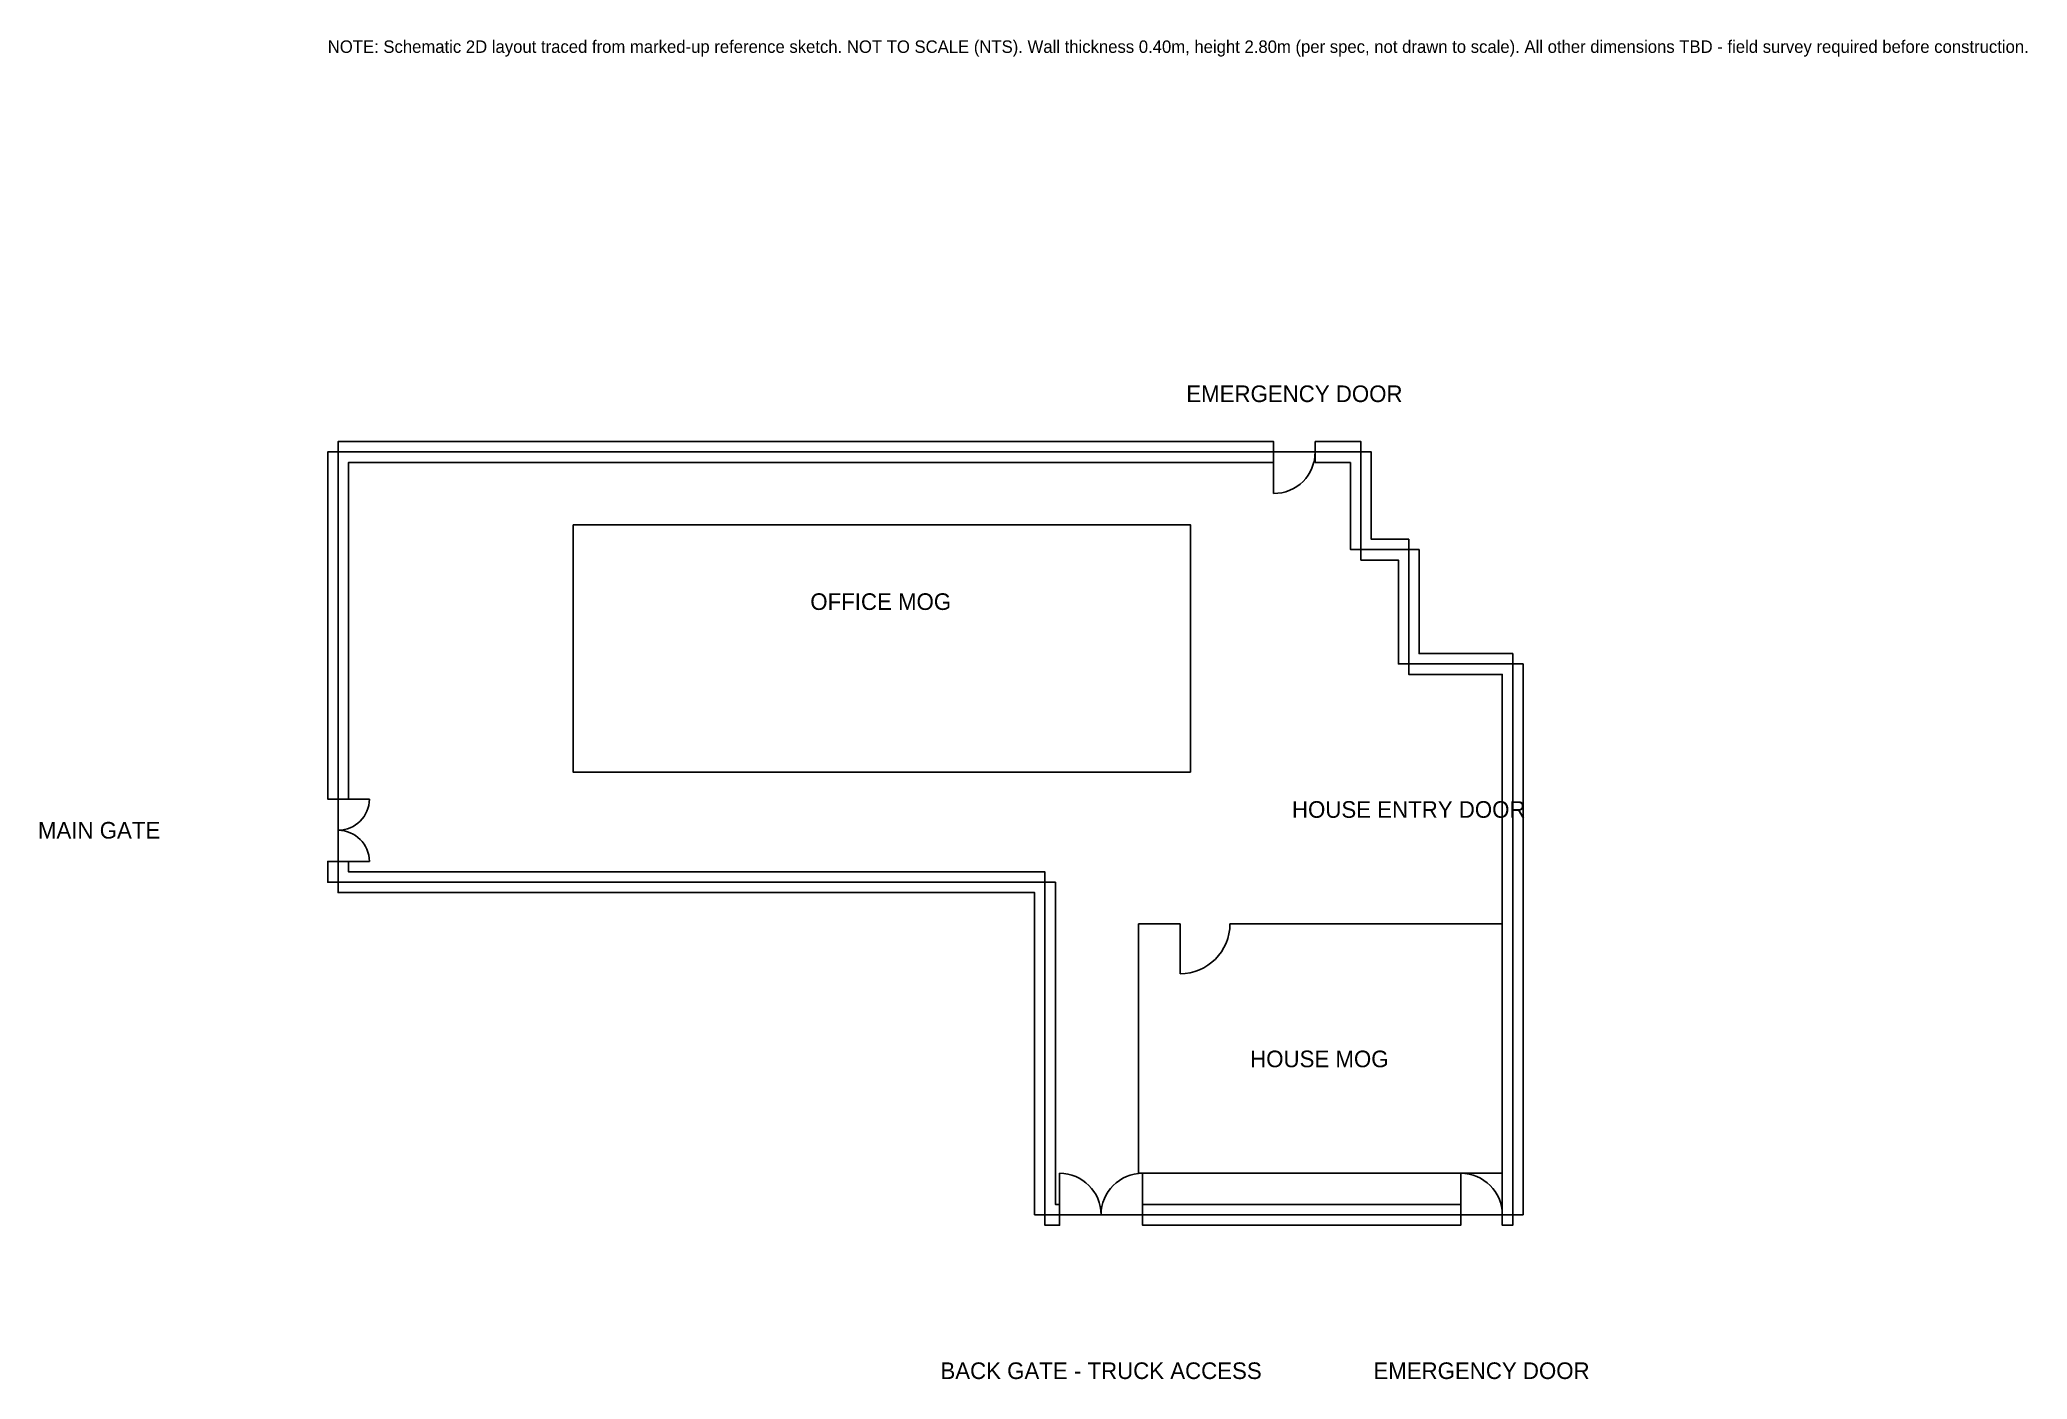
# Model space of a CAD drawing. Extents: x 301 to 1258, y -614 to 30.
import ezdxf
from ezdxf.enums import TextEntityAlignment as Align

# ---------------------------------------------------------------- set-up
doc = ezdxf.new("R2010")
doc.units = 0
for name, color, linetype in [('BUILDING_HOUSE_MOG', 2, 'Continuous'), ('BUILDING_OFFICE_MOG', 2, 'Continuous'), ('DOORS_GATES', 7, 'Continuous'), ('TEXT', 7, 'Continuous'), ('WALL', 1, 'Continuous'), ('WALL_CENTERLINE', 1, 'Continuous')]:
    doc.layers.add(name, color=color, linetype=linetype)

msp = doc.modelspace()

# ---------------------------------------------------------------- linework, layer by layer
at = {"layer": 'BUILDING_HOUSE_MOG'}
for p, q in [((830, -515), (830, -395)), ((830, -395), (850, -395)), ((874, -395), (1005, -395)), ((1005, -395), (1005, -515)), ((1005, -515), (830, -515))]:
    msp.add_line(p, q, dxfattribs=at)
at = {"layer": 'BUILDING_OFFICE_MOG'}
msp.add_lwpolyline([(558, -203), (855, -203), (855, -322), (558, -322)], close=True, dxfattribs=at)
at = {"layer": 'DOORS_GATES'}
for p, q in [((895, -168), (895, -188)), ((445, -335), (460, -335)), ((445, -365), (460, -365)), ((850, -395), (850, -419)), ((792, -535), (792, -515)), ((832, -535), (832, -515)), ((985, -535), (985, -515))]:
    msp.add_line(p, q, dxfattribs=at)
for centre, radius, start, end in [((895, -168), 20, -90, 0), ((445, -335), 15, -90, 0), ((445, -365), 15, 0, 90), ((850, -395), 24, -90, 0), ((792, -535), 20, 0, 90), ((832, -535), 20, 90, 180), ((985, -535), 20, 0, 90)]:
    msp.add_arc(centre, radius, start, end, dxfattribs=at)
at = {"layer": 'WALL'}
for points in [[(445, -168), (440, -168), (440, -335), (450, -335), (450, -173), (895, -173), (895, -163), (445, -163), (445, -168)], [(932, -173), (932, -215), (937, -215), (937, -220), (955, -220), (955, -270), (960, -270), (960, -275), (1005, -275), (1005, -375), (1005, -530), (1005, -535), (1005, -540), (1010, -540), (1010, -535), (1015, -535), (1015, -375), (1015, -270), (1010, -270), (1010, -265), (965, -265), (965, -215), (960, -215), (960, -210), (942, -210), (942, -168), (937, -168), (937, -163), (915, -163), (915, -173), (932, -173)], [(445, -375), (445, -380), (780, -380), (780, -535), (785, -535), (785, -540), (792, -540), (792, -530), (790, -530), (790, -375), (785, -375), (785, -370), (450, -370), (450, -365), (440, -365), (440, -375), (445, -375)], [(832, -530), (832, -540), (985, -540), (985, -530), (832, -530)]]:
    msp.add_lwpolyline(points, close=True, dxfattribs=at)
at = {"layer": 'WALL_CENTERLINE'}
msp.add_lwpolyline([(445, -168), (937, -168), (937, -215), (960, -215), (960, -270), (1010, -270), (1010, -375), (1010, -535), (785, -535), (785, -375), (445, -375), (445, -168)], close=True, dxfattribs=at)

# ---------------------------------------------------------------- texts
at = {"layer": 'TEXT'}
msp.add_text('NOTE: Schematic 2D layout traced from marked-up reference sketch. NOT TO SCALE (NTS). Wall thickness 0.40m, height 2.80m (per spec, not drawn to scale). All other dimensions TBD - field survey required before construction.', height=6, dxfattribs=at).set_placement((440, 30), align=Align.TOP_LEFT)
for s, p in [('EMERGENCY DOOR', (905, -140)), ('OFFICE MOG', (706, -240)), ('HOUSE ENTRY DOOR', (960, -340)), ('MAIN GATE', (330, -350)), ('HOUSE MOG', (917, -460)), ('BACK GATE - TRUCK ACCESS', (812, -610)), ('EMERGENCY DOOR', (995, -610))]:
    msp.add_text(s, height=8, dxfattribs=at).set_placement(p, align=Align.MIDDLE_CENTER)

doc.saveas('drawing.dxf')
